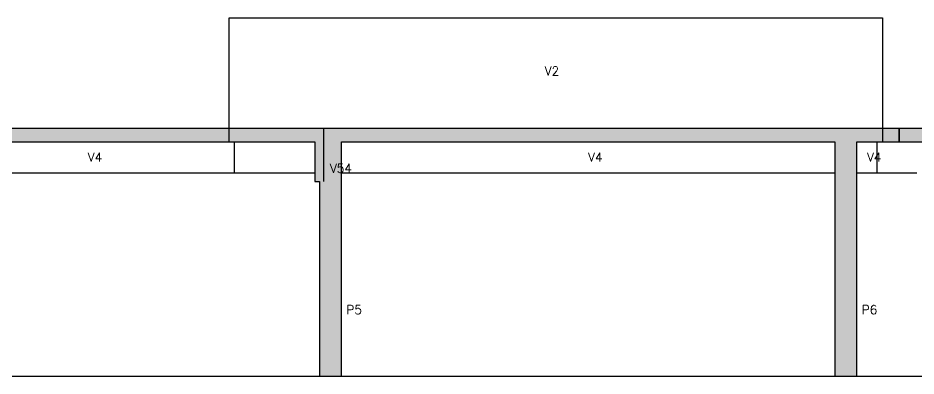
# Model space of a CAD drawing. Extents: x 3196 to 9141, y -1880 to 2325.
# Drawn here: x 5283 to 6299, y 1192 to 1597 of the extents above; entities that cross this region are included whole.
import ezdxf

# ---------------------------------------------------------------- set-up
doc = ezdxf.new("R2010")
doc.units = 0
doc.header["$MEASUREMENT"] = 0
doc.layers.add('1', color=1, linetype='CONTINUOUS')
doc.layers.add('2', color=2, linetype='CONTINUOUS')
doc.styles.get("Standard").update_dxf_attribs({"font": 'ROMANS.SHX'})

msp = doc.modelspace()

# ---------------------------------------------------------------- linework, layer by layer
at = {"layer": '2'}
for p, q in [((5521.868868, 1457.425965), (5521.868868, 1597.425965)), ((5521.868868, 1597.425965), (6260.727418, 1597.425965)), ((6260.727418, 1597.425965), (6260.727418, 1457.425965))]:
    msp.add_line(p, q, dxfattribs=at)
at = {"layer": '2', "linetype": 'Continuous'}
for p, q in [((5521.868868, 1472.425965), (5195.868868, 1472.425965)), ((5527.868868, 1472.425965), (5521.868868, 1472.425965)), ((5618.868868, 1472.425965), (5527.868868, 1472.425965)), ((5533.868868, 1472.425965), (5527.868868, 1472.425965)), ((5618.868868, 1472.425965), (5533.868868, 1472.425965)), ((5623.867068, 1472.425965), (5618.868868, 1472.425965)), ((5623.867068, 1472.425965), (5618.868868, 1472.425965)), ((5628.820568, 1472.425965), (5623.867068, 1472.425965)), ((5628.820568, 1472.425965), (5623.867068, 1472.425965)), ((5630.265868, 1472.425965), (5628.820568, 1472.425965)), ((5628.820568, 1412.425965), (5628.820568, 1472.425965)), ((5630.265868, 1472.425965), (5628.820568, 1472.425965)), ((5632.868868, 1472.425965), (5630.265868, 1472.425965)), ((5632.868868, 1472.425965), (5630.265868, 1472.425965)), ((5648.867068, 1472.425965), (5632.868868, 1472.425965)), ((5648.867068, 1472.425965), (5632.868868, 1472.425965)), ((6206.867018, 1472.425965), (5648.867068, 1472.425965)), ((6206.867018, 1472.425965), (5648.867068, 1472.425965)), ((6206.868368, 1472.425965), (6206.867018, 1472.425965)), ((6206.868368, 1472.425965), (6206.867018, 1472.425965)), ((6231.867018, 1472.425965), (6206.868368, 1472.425965)), ((6231.867018, 1472.425965), (6206.868368, 1472.425965)), ((6248.727418, 1472.425965), (6231.867018, 1472.425965)), ((6248.727418, 1472.425965), (6231.867018, 1472.425965)), ((6254.727418, 1472.425965), (6248.727418, 1472.425965)), ((6254.727418, 1472.425965), (6248.727418, 1472.425965)), ((6279.868868, 1472.425965), (6254.727418, 1472.425965)), ((6279.868868, 1457.425965), (6279.868868, 1472.425965)), ((6319.868868, 1472.425965), (6279.868868, 1472.425965)), ((6279.868868, 1472.425965), (6279.868868, 1457.425965)), ((5195.868868, 1457.425965), (5521.868868, 1457.425965)), ((5521.868868, 1457.425965), (5527.868868, 1457.425965)), ((5527.868868, 1457.425965), (5618.868868, 1457.425965)), ((5527.868868, 1422.425965), (5527.868868, 1457.425965)), ((5618.868868, 1457.425965), (5618.868868, 1412.425965)), ((5618.868868, 1457.425965), (5618.868868, 1422.425965)), ((5648.867068, 1457.425965), (6206.867018, 1457.425965)), ((5648.867068, 1192.425965), (5648.867068, 1457.425965)), ((6206.867018, 1457.425965), (6206.867018, 1192.425965)), ((6231.867018, 1457.425965), (6248.727418, 1457.425965)), ((6231.867018, 1192.425965), (6231.867018, 1457.425965)), ((6248.727418, 1457.425965), (6254.727418, 1457.425965)), ((6254.727418, 1457.425965), (6279.868868, 1457.425965)), ((6254.727418, 1422.425965), (6254.727418, 1457.425965)), ((6279.868868, 1457.425965), (6319.868868, 1457.425965)), ((5195.868868, 1422.425965), (5521.868868, 1422.425965)), ((5521.868868, 1422.425965), (5527.868868, 1422.425965)), ((5527.868868, 1422.425965), (5618.868868, 1422.425965)), ((5648.867068, 1422.425965), (6206.867018, 1422.425965)), ((5648.867068, 1422.425965), (6206.867018, 1422.425965)), ((6231.867018, 1422.425965), (6248.727418, 1422.425965)), ((6248.727418, 1422.425965), (6254.727418, 1422.425965)), ((6254.727418, 1422.425965), (6279.868868, 1422.425965)), ((6279.868868, 1422.425965), (6299.868868, 1422.425965)), ((5618.868868, 1412.425965), (5623.867068, 1412.425965)), ((5623.867068, 1412.425965), (5623.867068, 1192.425965)), ((3810.820718, 1192.425965), (7684.230168, 1192.425965)), ((5623.867068, 1192.425965), (5648.867068, 1192.425965)), ((6206.867018, 1192.425965), (6231.867018, 1192.425965))]:
    msp.add_line(p, q, dxfattribs=at)
for points in [[(5104.868868, 1457.425965), (5618.868868, 1457.425965), (5618.868868, 1412.425965), (5623.867068, 1412.425965), (5623.867068, 1192.425965), (5648.867068, 1192.425965), (5648.867068, 1457.425965), (6206.867018, 1457.425965), (6206.867018, 1192.425965), (6231.867018, 1192.425965), (6231.867018, 1457.425965), (6279.868868, 1457.425965), (6279.868868, 1472.425965), (6231.867018, 1472.425965), (6206.868368, 1472.425965), (6206.867018, 1472.425965), (5648.867068, 1472.425965), (5632.868868, 1472.425965), (5630.265868, 1472.425965), (5628.820568, 1472.425965), (5623.867068, 1472.425965), (5618.868868, 1472.425965), (5104.868868, 1472.425965)], [(7833.727418, 1472.425965), (7607.765868, 1472.425965), (7567.765868, 1472.425965), (7335.736768, 1472.425965), (7295.736768, 1472.425965), (7084.727418, 1472.425965), (7059.727418, 1472.425965), (6794.727418, 1472.425965), (6780.727418, 1472.425965), (6319.868868, 1472.425965), (6279.868868, 1472.425965), (6279.868868, 1457.425965), (6319.868868, 1457.425965)]]:
    msp.add_lwpolyline(points, dxfattribs=at)
for points in [[(4286.868868, 1457.425965), (4572.868868, 1457.425965), (6279.868868, 1472.425965)], [(4286.868868, 1457.425965), (6279.868868, 1472.425965), (6231.867018, 1472.425965)], [(4286.868868, 1457.425965), (6231.867018, 1472.425965), (6206.868368, 1472.425965)], [(4286.868868, 1457.425965), (6206.868368, 1472.425965), (6206.867018, 1472.425965)], [(4286.868868, 1457.425965), (6206.867018, 1472.425965), (5648.867068, 1472.425965)], [(4286.868868, 1457.425965), (5648.867068, 1472.425965), (5632.868868, 1472.425965)], [(4286.868868, 1457.425965), (5632.868868, 1472.425965), (5630.265868, 1472.425965)], [(4286.868868, 1457.425965), (5630.265868, 1472.425965), (5628.820568, 1472.425965)], [(4286.868868, 1457.425965), (5628.820568, 1472.425965), (5623.867068, 1472.425965)], [(4286.868868, 1457.425965), (5623.867068, 1472.425965), (5618.868868, 1472.425965)], [(4286.868868, 1457.425965), (5618.868868, 1472.425965), (5104.868868, 1472.425965)], [(4572.868868, 1457.425965), (5074.868868, 1457.425965), (6279.868868, 1472.425965)], [(4572.868868, 1457.425965), (6279.868868, 1472.425965), (6279.868868, 1472.425965)], [(5074.868868, 1457.425965), (5618.868868, 1457.425965), (6279.868868, 1472.425965)], [(5074.868868, 1457.425965), (6279.868868, 1472.425965), (6279.868868, 1472.425965)], [(5618.868868, 1472.425965), (5104.868868, 1472.425965), (5104.868868, 1472.425965)], [(5618.868868, 1457.425965), (5648.867068, 1457.425965), (6279.868868, 1472.425965)], [(5618.868868, 1457.425965), (6279.868868, 1472.425965), (6279.868868, 1472.425965)], [(5623.867068, 1472.425965), (5618.868868, 1472.425965), (5618.868868, 1472.425965)], [(5628.820568, 1472.425965), (5623.867068, 1472.425965), (5623.867068, 1472.425965)], [(5630.265868, 1472.425965), (5628.820568, 1472.425965), (5628.820568, 1472.425965)], [(5632.868868, 1472.425965), (5630.265868, 1472.425965), (5630.265868, 1472.425965)], [(5648.867068, 1472.425965), (5632.868868, 1472.425965), (5632.868868, 1472.425965)], [(5648.867068, 1457.425965), (6206.867018, 1457.425965), (6279.868868, 1472.425965)], [(5648.867068, 1457.425965), (6279.868868, 1472.425965), (6279.868868, 1472.425965)], [(6206.867018, 1472.425965), (5648.867068, 1472.425965), (5648.867068, 1472.425965)], [(6206.867018, 1457.425965), (6279.868868, 1457.425965), (6279.868868, 1472.425965)], [(6206.867018, 1457.425965), (6279.868868, 1472.425965), (6279.868868, 1472.425965)], [(6206.868368, 1472.425965), (6206.867018, 1472.425965), (6206.867018, 1472.425965)], [(6231.867018, 1472.425965), (6206.868368, 1472.425965), (6206.868368, 1472.425965)], [(6279.868868, 1472.425965), (6231.867018, 1472.425965), (6231.867018, 1472.425965)], [(6319.868868, 1472.425965), (6279.868868, 1472.425965), (6279.868868, 1472.425965)], [(6319.868868, 1457.425965), (6319.868868, 1472.425965), (6279.868868, 1472.425965)], [(6279.868868, 1472.425965), (6279.868868, 1457.425965), (6279.868868, 1457.425965)], [(6319.868868, 1457.425965), (6279.868868, 1472.425965), (6279.868868, 1457.425965)], [(6279.868868, 1457.425965), (6279.868868, 1472.425965), (6279.868868, 1472.425965)], [(5618.868868, 1457.425965), (5618.868868, 1412.425965), (5623.867068, 1412.425965)], [(5618.868868, 1457.425965), (5623.867068, 1412.425965), (5648.867068, 1192.425965)], [(5618.868868, 1457.425965), (5648.867068, 1192.425965), (5648.867068, 1457.425965)], [(5648.867068, 1192.425965), (5648.867068, 1457.425965), (5648.867068, 1457.425965)], [(6206.867018, 1457.425965), (6206.867018, 1192.425965), (6231.867018, 1192.425965)], [(6206.867018, 1457.425965), (6231.867018, 1192.425965), (6231.867018, 1457.425965)], [(6231.867018, 1192.425965), (6231.867018, 1457.425965), (6231.867018, 1457.425965)], [(5618.868868, 1412.425965), (5623.867068, 1412.425965), (5623.867068, 1412.425965)], [(5623.867068, 1412.425965), (5623.867068, 1192.425965), (5648.867068, 1192.425965)], [(5623.867068, 1412.425965), (5648.867068, 1192.425965), (5648.867068, 1192.425965)], [(5623.867068, 1192.425965), (5648.867068, 1192.425965), (5648.867068, 1192.425965)], [(6206.867018, 1192.425965), (6231.867018, 1192.425965), (6231.867018, 1192.425965)]]:
    msp.add_solid(points, dxfattribs=at)

# ---------------------------------------------------------------- texts
at = {"layer": '1', "linetype": 'Continuous'}
for s, p in [('V2', (5878.854203, 1532.447615)), ('V4', (5361.868418, 1434.925965)), ('V4', (5927.867418, 1434.925965)), ('V4', (6243.297418, 1434.925965)), ('V54', (5635.821418, 1422.425965)), ('P5', (5654.422618, 1262.425965)), ('P6', (6237.422568, 1262.425965))]:
    msp.add_text(s, height=10, dxfattribs=at).set_placement(p)

doc.saveas('drawing.dxf')
